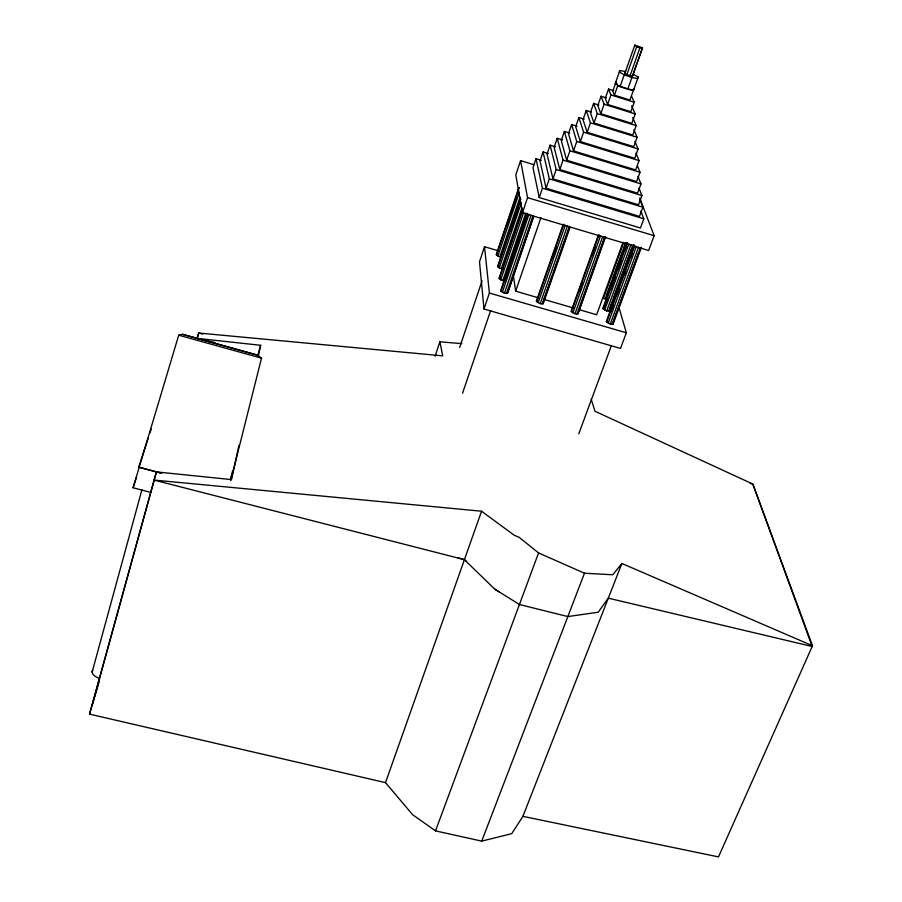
<?xml version="1.0" encoding="UTF-8"?>
<svg xmlns="http://www.w3.org/2000/svg" width="902" height="902" viewBox="0 0 902 902"><rect width="100%" height="100%" fill="white"/><g stroke="black" fill="none" stroke-linecap="round" stroke-linejoin="round"><path stroke-width="1.35" d="M230.54 480.123L232.592 470.686M238.94 445.34L231.51 479.593L156.418 471.904L89.501 714.125L385.515 782.632L412.665 814.743L435.508 830.866L481.724 841.126L511.738 833.662L522.901 816.344L621.884 563.468L812.499 645.764L718.488 856.9L522.901 816.344M258.288 356.267L260.667 345.297L197.087 338.374L214.913 342.591M230.574 479.943L231.769 474.463M230.901 480.078L261.512 358.15L257.792 355.196L182.463 334.315L178.709 335.206L133.079 487.757L150.645 492.379M92.117 672.125L141.93 489.718M92.432 704.315L156.418 471.904M197.211 338.498L198.722 333.03L442.724 355.862L439.883 341.802L461.824 343.628M260.667 345.297L257.769 355.264L182.463 334.315M97.145 687.211L99.547 679.15M89.501 714.125L98.825 682.882M197.087 338.374L198.722 333.03L202.792 334.157M133.079 487.757L136.574 477.124M148.289 437.966L138.649 467.202L160.477 472.975M149.935 432.971L151.232 429.059M435.114 356.189L439.883 341.802M497.972 250.688L484.532 246.731L479.503 261.772L483.991 309.025L620.508 348.42L626.338 332.782L618.896 307.21M534.074 164.728L520.589 160.624L515.809 174.875L522.438 212.759L648.651 250.485L654.13 235.693L639.732 197.966M459.682 347.439L482.063 280.815M518.627 188.191L496.247 254.567L499.787 256.98L520.003 197.155M496.427 255.289L519.281 187.515M507.149 225.139L516.542 197.29M497.78 256.213L519.315 192.397M503.203 269.044L499.246 267.95L497.678 266.248L520.544 198.643M497.87 267.003L520.758 199.331M483.991 309.025L489.403 293.037L484.532 246.731M510.667 230.72L518.312 208.136M541.358 160.319L536.013 158.696L532.992 167.603L539.249 197.561L640.454 228.003L643.825 218.814L640.927 211.102M499.246 267.95L521.277 202.894M501.286 268.728L521.999 207.663M504.759 280.973L500.723 279.857L499.133 278.109L522.506 209.264M499.325 278.887L522.72 209.974M522.438 212.759L527.569 197.662L520.589 160.624M548.36 153.577L543.038 151.953L539.994 160.906L546.105 188.214L639.507 216.401L642.867 207.189L639.958 199.545M500.723 279.857L523.712 212.229M462.557 393.171L490.654 310.536M502.797 280.657L525.821 213.03M555.485 146.812L550.107 145.166L547.04 154.163L552.971 178.867L638.548 204.799L641.908 195.554L638.977 187.966M526.824 213.921L500.666 290.681L504.41 293.297L507.51 293.308L533.792 216.57M500.858 291.481L527.501 213.323M505.21 279.643L527.343 214.721M502.29 292.485L528.978 214.281M562.566 139.968L557.222 138.322L554.132 147.376L559.815 169.542L637.59 193.186L640.961 183.918L637.985 176.375M504.41 293.297L531.143 215.104M506.405 293.612L533.15 215.465M539.249 197.561L542.44 188.225L536.013 158.696M533.105 217.156L507.51 293.308M569.703 133.068L564.393 131.444L561.281 140.532L566.67 160.218L636.632 181.561L640.003 172.271L637.5 166.013M546.105 188.214L549.318 178.855L543.038 151.953M552.971 178.867L556.184 169.497L550.107 145.166M576.976 126.156L571.62 124.499L568.474 133.643L573.503 150.905L635.673 169.937L639.044 160.624L635.989 153.114M538.595 297.863L515.64 291.177L540.952 217.63M559.815 169.542L563.051 160.15L557.222 138.322M584.192 119.154L578.892 117.519L575.724 126.708L580.336 141.591L634.726 158.301L638.086 148.965L634.963 141.434M566.67 160.218L569.906 150.814L564.393 131.444M591.588 112.141L586.232 110.472L583.03 119.718L587.168 132.29L633.768 146.665L637.128 137.296L633.926 129.696M573.503 150.905L576.761 141.49L571.62 124.499M580.336 141.591L583.605 132.166L578.892 117.519M598.872 105.027L593.617 103.392L590.393 112.671L593.99 122.999L632.809 135.018L636.169 125.626L632.708 117.553M587.168 132.29L590.449 122.852L586.232 110.472M606.369 97.912L601.048 96.243L597.801 105.579L600.8 113.72L631.84 123.36L635.211 113.945L631.648 105.805M593.99 122.999L597.282 113.551L593.617 103.392M613.664 90.651L608.546 89.05L605.265 98.431L607.61 104.452L630.881 111.701L634.241 102.253L631.569 96.266M600.8 113.72L604.114 104.249L601.048 96.243M570.019 227.394L543.218 303.692L540.185 303.692L536.386 301.065L563.051 224.745M536.622 301.877L563.784 224.17M552.159 258.694L556.297 246.866M538.066 302.88L565.283 225.128M607.61 104.452L610.936 94.958L608.546 89.05M625.672 71.517L619.866 70.581L615.164 83.615L620.102 86.536L627.747 89.253L633.554 90.144L634.117 88.7M540.185 303.692L567.437 225.951M614.409 95.184L617.746 85.679L616.089 81.8L612.796 91.237L614.409 95.184L629.923 100.032L633.283 90.561L617.746 85.679M542.158 304.008L569.421 226.312M543.444 301.561L552.204 276.598M553.591 272.652L569.275 227.969M620.102 86.536L624.218 74.843L619.246 71.946L619.866 70.581M624.815 73.457L634.828 45.1L642.506 47.829L632.46 76.174L626.879 74.652L624.815 73.457L625.063 72.882M626.879 74.652L636.677 46.803L634.828 45.1M630.047 75.779L639.868 47.93L642.506 47.829M627.747 89.253L631.874 77.561L637.691 78.485L638.233 77.098L633.26 74.212M632.46 76.174L642.292 48.358M385.515 782.632L481.555 511.22L153.926 480.056L464.406 559.668L466.571 561.427M633.554 90.144L638.233 77.098M598.274 235.275L571.101 311.156L574.969 313.806L577.934 313.783L605.693 236.606M571.372 311.979L599.052 234.712M579.152 291.233L582.433 282.089M591.802 255.942L595.072 246.787M572.849 312.994L600.574 235.681M574.969 313.806L602.728 236.493M576.908 314.11L604.678 236.854M604.441 238.466L577.934 313.783M623.023 242.266L596.639 314.753L579.084 309.645M623.789 242.469L603.337 298.618L606.144 298.618L626.597 242.57M605.186 298.923L625.65 242.807M606.798 295.247L611.545 282.225M612.965 278.312L615.344 271.795M616.292 269.191L619.144 261.377M620.091 258.773L622.47 252.267M623.891 248.354L625.323 244.453M633.88 244.577L609.549 310.953L606.696 310.976L602.863 308.394L626.608 243.303M603.167 309.194L627.42 242.728M604.317 306.759L607.7 297.491M610.598 289.553L614.938 277.647M617.836 269.709L621.219 260.452M625.086 249.865L626.54 245.896M604.633 310.175L628.931 243.687M606.696 310.976L631.028 244.487M608.579 311.269L632.922 244.825M611.657 303.534L609.549 310.953M613.597 298.246L618.93 283.702M619.899 281.052L625.233 266.496M626.202 263.858L631.535 249.302M641.435 247.283L613.157 324.021L610.259 324.066L606.336 321.405L633.993 245.998M606.651 322.24L634.839 245.412M610.722 311.821L613.146 305.214M617.024 294.638L619.448 288.031M624.297 274.817L625.762 270.859M630.611 257.634L632.065 253.676M608.151 323.254L636.384 246.381M610.259 324.066L638.537 247.193M612.176 324.359L640.465 247.543M638.627 253.158L612.83 323.187L613.157 324.021M578.757 433.851L611.443 345.489M435.508 830.866L538.562 552.926L519.27 537.412L514.264 535.269L481.555 511.22M481.724 841.126L584.462 573.221L612.785 574.777L621.884 563.468M606.336 321.405L607.328 321.078M602.863 308.394L603.833 308.078M536.386 301.065L537.457 300.749M499.133 278.109L500.227 277.827M497.678 266.248L498.75 265.989M812.161 646.497L608.298 598.161L598.161 612.244L567.832 616.562L519.428 604.52L494.702 589.085L464.406 559.668L457.664 557.707M750.126 483.359L752.843 484.07L812.499 645.764M138.671 467.135L161.729 473.257M178.709 335.206L261.512 358.15M543.996 299.43L573.683 308.078M489.403 293.037L626.338 332.782M527.569 197.662L654.13 235.693M542.44 188.225L643.825 218.814M556.184 169.497L641.908 195.554M549.318 178.855L642.867 207.189M569.906 150.814L640.003 172.271M563.051 160.15L640.961 183.918M576.761 141.49L639.044 160.624M590.449 122.852L637.128 137.296M583.605 132.166L638.086 148.965M604.114 104.249L635.211 113.945M597.282 113.551L636.169 125.626M610.936 94.958L634.241 102.253M636.677 46.803L639.868 47.93M624.218 74.843L631.874 77.561M538.562 552.926L584.462 573.221M494.702 589.085L499.358 591.994M605.84 297.852L606.144 298.618M811.687 645.178L752.843 484.07L594.993 411.267L591.193 399.203M542.981 302.88L543.218 303.692M614.972 293.759L615.762 296.454M513.328 275.166L515.64 291.177M98.318 677.887A9.606 5.254 12.5 0 1 92.703 670.152"/></g></svg>
